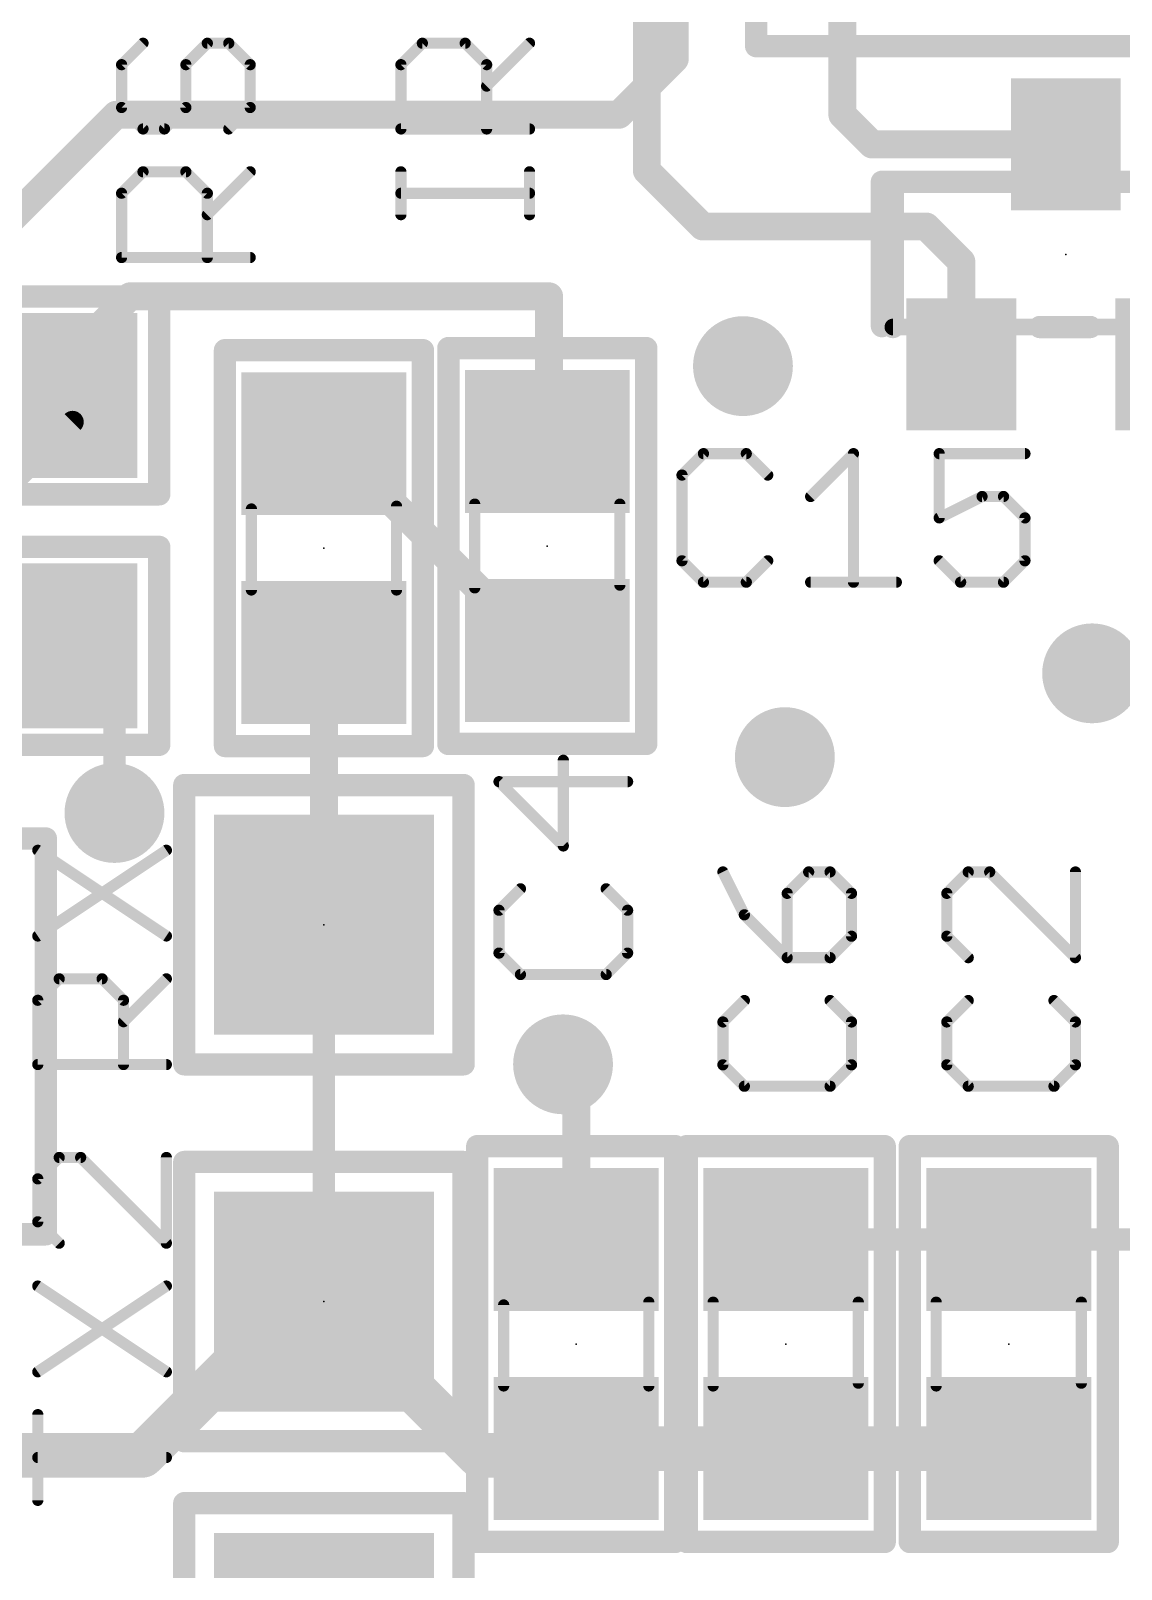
# Model space of a CAD drawing. Extents: x -16 to 117, y 0 to 53.
# Drawn here: x 38.34 to 48.26, y 27.41 to 41.4 of the extents above; entities that cross this region are included whole.
import ezdxf

# ---------------------------------------------------------------- set-up
doc = ezdxf.new("R2010")
doc.units = 0
for name, color, linetype in [('1', 12, 'CONTINUOUS'), ('16', 132, 'CONTINUOUS'), ('18', 110, 'CONTINUOUS'), ('21', 53, 'CONTINUOUS'), ('23', 53, 'CONTINUOUS'), ('51', 253, 'CONTINUOUS')]:
    doc.layers.add(name, color=color, linetype=linetype)

# ---------------------------------------------------------------- blocks, each defined once
blk = doc.blocks.new('RECT')
blk.add_solid([(-0.5, -0.5), (0.5, -0.5), (-0.5, 0.5), (0.5, 0.5)])
blk = doc.blocks.new('ROUNDV')
at = {"const_width": 0.5}
blk.add_lwpolyline([(0, -0.25, 1), (0, 0.25, 1), (0, -0.25)], format="xyb", dxfattribs=at)

msp = doc.modelspace()

# ---------------------------------------------------------------- linework, layer by layer
at = {"layer": '1'}
for points, const_width in [([(43.942, 43.434), (43.942, 40.132)], 0.254), ([(45.72, 40.64), (45.72, 42.098)], 0.254), ([(45.99, 40.37), (45.72, 40.64)], 0.254), ([(47.752, 40.37), (45.99, 40.37)], 0.254), ([(43.942, 40.132), (44.45, 39.624)], 0.254), ([(44.45, 39.624), (46.482, 39.624)], 0.254), ([(46.482, 39.624), (46.802, 39.304)], 0.254), ([(46.802, 39.304), (46.802, 38.37)], 0.254), ([(38.85, 38.596), (39.243, 38.989)], 0.254), ([(39.243, 38.989), (43.053, 38.989)], 0.254), ([(43.053, 38.989), (43.053, 37.652)], 0.254), ([(38.658, 38.088), (38.85, 38.596)], 0.3048), ([(38.72, 37.846), (38.658, 38.088)], 0.2032), ([(37.823, 36.949), (38.72, 37.846)], 0.2032), ([(41.006, 37.649), (41.091, 37.649)], 0.3048), ([(41.091, 37.649), (41.148, 37.592)], 0.3048), ([(43.053, 37.652), (43.037, 37.668)], 0.254), ([(43.053, 37.652), (43.053, 37.592)], 0.254), ([(41.148, 37.592), (43.053, 35.687)], 0.254), ([(39.101, 35.521), (38.658, 35.81)], 0.2032), ([(41.006, 33.274), (41.006, 35.749)], 0.254), ([(43.053, 35.752), (43.037, 35.768)], 0.254), ([(43.053, 35.687), (43.053, 35.752)], 0.254), ([(39.101, 34.29), (39.101, 35.521)], 0.2032), ([(41.006, 29.846), (41.006, 33.274)], 0.2032), ([(43.3, 31.884), (43.18, 32.004)], 0.254), ([(43.3, 30.41), (43.3, 31.884)], 0.254), ([(45.205, 30.41), (47.233, 30.41)], 0.2032), ([(47.233, 30.41), (49.261, 30.41)], 0.2032), ([(40.497, 29.337), (41.006, 29.846)], 0.4064), ([(41.006, 29.846), (41.02, 29.846)], 0.4064), ([(41.02, 29.846), (42.418, 28.448)], 0.4064), ([(39.355, 28.448), (40.244, 29.337)], 0.4064), ([(40.244, 29.337), (40.497, 29.337)], 0.4064), ([(43.238, 28.448), (43.3, 28.51)], 0.4064), ([(43.3, 28.51), (45.205, 28.51)], 0.4064), ([(45.205, 28.51), (47.233, 28.51)], 0.4064), ([(36.114, 28.448), (39.355, 28.448)], 0.4064), ([(42.418, 28.448), (43.238, 28.448)], 0.4064)]:
    msp.add_lwpolyline(points, dxfattribs=dict(at, const_width=const_width))
for points, const_width in [([(45.7649, 40.6849, 1), (45.6751, 40.5951)], 0.127), ([(45.6565, 40.64, 1), (45.7835, 40.64)], 0.127), ([(45.99, 40.4335, 1), (45.99, 40.3065)], 0.127), ([(45.9451, 40.3251, 1), (46.0349, 40.4149)], 0.127), ([(47.752, 40.3065, 1), (47.752, 40.4335)], 0.127), ([(43.9869, 40.1769, 1), (43.8971, 40.0871)], 0.127), ([(43.8785, 40.132, 1), (44.0055, 40.132)], 0.127), ([(44.45, 39.6875, 1), (44.45, 39.5605)], 0.127), ([(46.5269, 39.6689, 1), (46.4371, 39.5791)], 0.127), ([(46.482, 39.5605, 1), (46.482, 39.6875)], 0.127), ([(44.4051, 39.5791, 1), (44.4949, 39.6689)], 0.127), ([(46.8655, 39.304, 1), (46.7385, 39.304)], 0.127), ([(46.7571, 39.2591, 1), (46.8469, 39.3489)], 0.127), ([(39.243, 39.0525, 1), (39.243, 38.9255)], 0.127), ([(39.2879, 38.9441, 1), (39.1981, 39.0339)], 0.127), ([(43.1165, 38.989, 1), (42.9895, 38.989)], 0.127), ([(43.053, 38.9255, 1), (43.053, 39.0525)], 0.127), ([(38.9213, 38.5691, 1), (38.7787, 38.6229)], 0.1524), ([(38.8051, 38.6409, 1), (38.8949, 38.5511)], 0.127), ([(46.7385, 38.37, 1), (46.8655, 38.37)], 0.127), ([(38.5867, 38.1149, 1), (38.7293, 38.0611)], 0.1524), ([(38.7072, 38.1006, 1), (38.6088, 38.0754)], 0.1016), ([(38.7559, 37.8101, 1), (38.6841, 37.8819)], 0.1016), ([(38.6708, 37.8334, 1), (38.7692, 37.8586)], 0.1016), ([(41.006, 37.7252, 1), (41.006, 37.5728)], 0.1524), ([(41.1449, 37.7029, 1), (41.0371, 37.5951)], 0.1524), ([(41.091, 37.5728, 1), (41.091, 37.7252)], 0.1524), ([(43.0819, 37.7129, 1), (42.9921, 37.6231)], 0.127), ([(43.1165, 37.652, 1), (42.9895, 37.652)], 0.127), ([(41.0941, 37.5381, 1), (41.2019, 37.6459)], 0.1524), ([(41.1929, 37.6369, 1), (41.1031, 37.5471)], 0.127), ([(42.9895, 37.652, 1), (43.1165, 37.652)], 0.127), ([(42.9895, 37.592, 1), (43.1165, 37.592)], 0.127), ([(43.0081, 37.6071, 1), (43.0979, 37.6969)], 0.127), ([(38.6858, 35.8525, 1), (38.6302, 35.7675)], 0.1016), ([(41.0695, 35.749, 1), (40.9425, 35.749)], 0.127), ([(43.0819, 35.8129, 1), (42.9921, 35.7231)], 0.127), ([(43.1165, 35.752, 1), (42.9895, 35.752)], 0.127), ([(43.0081, 35.7071, 1), (43.0979, 35.7969)], 0.127), ([(42.9895, 35.687, 1), (43.1165, 35.687)], 0.127), ([(43.0081, 35.6421, 1), (43.0979, 35.7319)], 0.127), ([(39.1518, 35.521, 1), (39.0502, 35.521)], 0.1016), ([(39.0732, 35.4785, 1), (39.1288, 35.5635)], 0.1016), ([(39.0502, 34.29, 1), (39.1518, 34.29)], 0.1016), ([(40.9425, 33.274, 1), (41.0695, 33.274)], 0.127), ([(41.0568, 33.274, 1), (40.9552, 33.274)], 0.1016), ([(43.2249, 32.0489, 1), (43.1351, 31.9591)], 0.127), ([(43.3635, 31.884, 1), (43.2365, 31.884)], 0.127), ([(43.2551, 31.8391, 1), (43.3449, 31.9289)], 0.127), ([(45.205, 30.4608, 1), (45.205, 30.3592)], 0.1016), ([(47.233, 30.4608, 1), (47.233, 30.3592)], 0.1016), ([(47.233, 30.3592, 1), (47.233, 30.4608)], 0.1016), ([(43.2365, 30.41, 1), (43.3635, 30.41)], 0.127), ([(41.006, 29.9476, 1), (41.006, 29.7444)], 0.2032), ([(41.0918, 29.9178, 1), (40.9482, 29.7742)], 0.2032), ([(41.0778, 29.7742, 1), (40.9342, 29.9178)], 0.2032), ([(41.02, 29.7444, 1), (41.02, 29.9476)], 0.2032), ([(40.9552, 29.846, 1), (41.0568, 29.846)], 0.1016), ([(40.244, 29.4386, 1), (40.244, 29.2354)], 0.2032), ([(40.3158, 29.2652, 1), (40.1722, 29.4088)], 0.2032), ([(40.497, 29.2354, 1), (40.497, 29.4386)], 0.2032), ([(40.4252, 29.4088, 1), (40.5688, 29.2652)], 0.2032), ([(43.3, 28.6116, 1), (43.3, 28.4084)], 0.2032), ([(43.3718, 28.4382, 1), (43.2282, 28.5818)], 0.2032), ([(45.205, 28.6116, 1), (45.205, 28.4084)], 0.2032), ([(45.205, 28.4084, 1), (45.205, 28.6116)], 0.2032), ([(47.233, 28.4084, 1), (47.233, 28.6116)], 0.2032), ([(39.2832, 28.5198, 1), (39.4268, 28.3762)], 0.2032), ([(39.355, 28.3464, 1), (39.355, 28.5496)], 0.2032), ([(42.418, 28.5496, 1), (42.418, 28.3464)], 0.2032), ([(42.3462, 28.3762, 1), (42.4898, 28.5198)], 0.2032), ([(43.1662, 28.5198, 1), (43.3098, 28.3762)], 0.2032), ([(43.238, 28.3464, 1), (43.238, 28.5496)], 0.2032)]:
    msp.add_lwpolyline(points, format="xyb", dxfattribs=dict(at, const_width=const_width))
at = {"layer": '16', "const_width": 0.254}
for points in [[(44.196, 41.148), (44.196, 44.704)], [(43.688, 40.64), (44.196, 41.148)], [(37.704, 39.228), (39.116, 40.64)], [(39.116, 40.64), (43.688, 40.64)], [(43.18, 32.004), (43.18, 32.258)]]:
    msp.add_lwpolyline(points, dxfattribs=at)
at = {"layer": '16', "const_width": 0.127}
for points in [[(44.1325, 41.148, 1), (44.2595, 41.148)], [(44.2409, 41.1031, 1), (44.1511, 41.1929)], [(39.116, 40.7035, 1), (39.116, 40.5765)], [(39.1609, 40.5951, 1), (39.0711, 40.6849)], [(43.6431, 40.6849, 1), (43.7329, 40.5951)], [(43.688, 40.5765, 1), (43.688, 40.7035)], [(43.2435, 32.258, 1), (43.1165, 32.258)], [(43.1165, 32.004, 1), (43.2435, 32.004)]]:
    msp.add_lwpolyline(points, format="xyb", dxfattribs=at)
at = {"layer": '21'}
for points, const_width in [([(44.936, 41.264), (44.936, 43.064)], 0.2032), ([(39.3607, 41.2906), (39.1658, 41.0957)], 0.1016), ([(39.7505, 41.0957), (39.9454, 41.2906)], 0.1016), ([(39.9454, 41.2906), (40.1403, 41.2906)], 0.1016), ([(40.1403, 41.2906), (40.3352, 41.0957)], 0.1016), ([(41.7058, 41.0957), (41.9007, 41.2906)], 0.1016), ([(41.9007, 41.2906), (42.2905, 41.2906)], 0.1016), ([(42.2905, 41.2906), (42.4854, 41.0957)], 0.1016), ([(42.4854, 40.9008), (42.8752, 41.2906)], 0.1016), ([(48.536, 41.264), (44.936, 41.264)], 0.2032), ([(39.1658, 41.0957), (39.1658, 40.7059)], 0.1016), ([(39.7505, 40.7059), (39.7505, 41.0957)], 0.1016), ([(40.3352, 41.0957), (40.3352, 40.7059)], 0.1016), ([(41.7058, 40.511), (41.7058, 41.0957)], 0.1016), ([(42.4854, 41.0957), (42.4854, 40.511)], 0.1016), ([(39.1658, 40.7059), (39.3607, 40.511)], 0.1016), ([(39.5556, 40.511), (39.7505, 40.7059)], 0.1016), ([(40.3352, 40.7059), (40.1403, 40.511)], 0.1016), ([(39.3607, 40.511), (39.5556, 40.511)], 0.1016), ([(42.8752, 40.511), (41.7058, 40.511)], 0.1016), ([(39.1658, 39.9263), (39.3607, 40.1212)], 0.1016), ([(39.3607, 40.1212), (39.7505, 40.1212)], 0.1016), ([(39.7505, 40.1212), (39.9454, 39.9263)], 0.1016), ([(39.9454, 39.7314), (40.3352, 40.1212)], 0.1016), ([(41.7058, 39.7314), (41.7058, 40.1212)], 0.1016), ([(42.8752, 39.7314), (42.8752, 40.1212)], 0.1016), ([(46.0796, 38.7176), (46.0796, 40.0304)], 0.2032), ([(46.0796, 40.0304), (47.0384, 40.0304)], 0.2032), ([(39.1658, 39.3416), (39.1658, 39.9263)], 0.1016), ([(39.9454, 39.9263), (39.9454, 39.3416)], 0.1016), ([(42.8752, 39.9263), (41.7058, 39.9263)], 0.1016), ([(40.3352, 39.3416), (39.1658, 39.3416)], 0.1016), ([(35.908, 38.988), (39.508, 38.988)], 0.2032), ([(39.508, 38.988), (39.508, 37.188)], 0.2032), ([(47.9744, 38.7096), (47.5156, 38.7096)], 0.2032), ([(42.137, 38.518), (43.937, 38.518)], 0.2032), ([(42.137, 34.918), (42.137, 38.518)], 0.2032), ([(43.937, 38.518), (43.937, 34.918)], 0.2032), ([(40.106, 34.899), (40.106, 38.499)], 0.2032), ([(40.106, 38.499), (41.906, 38.499)], 0.2032), ([(41.906, 38.499), (41.906, 34.899)], 0.2032), ([(44.4567, 37.5582), (44.2618, 37.3633)], 0.1016), ([(44.8465, 37.5582), (44.4567, 37.5582)], 0.1016), ([(45.0414, 37.3633), (44.8465, 37.5582)], 0.1016), ([(45.4312, 37.1684), (45.821, 37.5582)], 0.1016), ([(45.821, 37.5582), (45.821, 36.3888)], 0.1016), ([(47.3802, 37.5582), (46.6006, 37.5582)], 0.1016), ([(46.6006, 37.5582), (46.6006, 36.9735)], 0.1016), ([(44.2618, 37.3633), (44.2618, 36.5837)], 0.1016), ([(39.508, 37.188), (35.908, 37.188)], 0.2032), ([(46.6006, 36.9735), (46.9904, 37.1684)], 0.1016), ([(46.9904, 37.1684), (47.1853, 37.1684)], 0.1016), ([(47.1853, 37.1684), (47.3802, 36.9735)], 0.1016), ([(47.3802, 36.9735), (47.3802, 36.5837)], 0.1016), ([(35.908, 36.71), (39.508, 36.71)], 0.2032), ([(39.508, 36.71), (39.508, 34.91)], 0.2032), ([(44.2618, 36.5837), (44.4567, 36.3888)], 0.1016), ([(44.8465, 36.3888), (45.0414, 36.5837)], 0.1016), ([(46.7955, 36.3888), (46.6006, 36.5837)], 0.1016), ([(47.3802, 36.5837), (47.1853, 36.3888)], 0.1016), ([(44.4567, 36.3888), (44.8465, 36.3888)], 0.1016), ([(45.4312, 36.3888), (46.2108, 36.3888)], 0.1016), ([(47.1853, 36.3888), (46.7955, 36.3888)], 0.1016), ([(39.508, 34.91), (35.908, 34.91)], 0.2032), ([(41.906, 34.899), (40.106, 34.899)], 0.2032), ([(43.937, 34.918), (42.137, 34.918)], 0.2032), ([(43.1825, 33.9902), (43.1825, 34.7698)], 0.1016), ([(39.736, 32.004), (39.736, 34.544)], 0.2032), ([(39.736, 34.544), (42.276, 34.544)], 0.2032), ([(42.276, 34.544), (42.276, 32.004)], 0.2032), ([(43.7672, 34.5749), (42.5978, 34.5749)], 0.1016), ([(42.5978, 34.5749), (43.1825, 33.9902)], 0.1016), ([(36.677, 34.058), (38.477, 34.058)], 0.2032), ([(38.477, 34.058), (38.477, 30.458)], 0.2032), ([(38.4038, 33.1714), (39.5732, 33.951)], 0.1016), ([(38.4038, 33.951), (39.5732, 33.1714)], 0.1016), ([(44.6338, 33.7538), (44.8287, 33.364)], 0.1016), ([(45.4134, 33.7538), (45.2185, 33.5589)], 0.1016), ([(45.6083, 33.7538), (45.4134, 33.7538)], 0.1016), ([(45.8032, 33.5589), (45.6083, 33.7538)], 0.1016), ([(46.8647, 33.7538), (46.6698, 33.5589)], 0.1016), ([(47.0596, 33.7538), (46.8647, 33.7538)], 0.1016), ([(47.8392, 32.9742), (47.0596, 33.7538)], 0.1016), ([(47.8392, 33.7538), (47.8392, 32.9742)], 0.1016), ([(42.7927, 33.6004), (42.5978, 33.4055)], 0.1016), ([(43.7672, 33.4055), (43.5723, 33.6004)], 0.1016), ([(45.2185, 33.5589), (45.2185, 32.9742)], 0.1016), ([(45.8032, 33.1691), (45.8032, 33.5589)], 0.1016), ([(46.6698, 33.5589), (46.6698, 33.1691)], 0.1016), ([(42.5978, 33.4055), (42.5978, 33.0157)], 0.1016), ([(43.7672, 33.0157), (43.7672, 33.4055)], 0.1016), ([(44.8287, 33.364), (45.2185, 32.9742)], 0.1016), ([(45.6083, 32.9742), (45.8032, 33.1691)], 0.1016), ([(46.6698, 33.1691), (46.8647, 32.9742)], 0.1016), ([(42.5978, 33.0157), (42.7927, 32.8208)], 0.1016), ([(43.5723, 32.8208), (43.7672, 33.0157)], 0.1016), ([(45.2185, 32.9742), (45.6083, 32.9742)], 0.1016), ([(38.4038, 32.5867), (38.5987, 32.7816)], 0.1016), ([(38.5987, 32.7816), (38.9885, 32.7816)], 0.1016), ([(38.9885, 32.7816), (39.1834, 32.5867)], 0.1016), ([(39.1834, 32.3918), (39.5732, 32.7816)], 0.1016), ([(42.7927, 32.8208), (43.5723, 32.8208)], 0.1016), ([(38.4038, 32.002), (38.4038, 32.5867)], 0.1016), ([(39.1834, 32.5867), (39.1834, 32.002)], 0.1016), ([(44.8287, 32.5844), (44.6338, 32.3895)], 0.1016), ([(45.8032, 32.3895), (45.6083, 32.5844)], 0.1016), ([(46.8647, 32.5844), (46.6698, 32.3895)], 0.1016), ([(47.8392, 32.3895), (47.6443, 32.5844)], 0.1016), ([(44.6338, 32.3895), (44.6338, 31.9997)], 0.1016), ([(45.8032, 31.9997), (45.8032, 32.3895)], 0.1016), ([(46.6698, 32.3895), (46.6698, 31.9997)], 0.1016), ([(47.8392, 31.9997), (47.8392, 32.3895)], 0.1016), ([(39.5732, 32.002), (38.4038, 32.002)], 0.1016), ([(42.276, 32.004), (39.736, 32.004)], 0.2032), ([(44.6338, 31.9997), (44.8287, 31.8048)], 0.1016), ([(45.6083, 31.8048), (45.8032, 31.9997)], 0.1016), ([(46.6698, 31.9997), (46.8647, 31.8048)], 0.1016), ([(47.6443, 31.8048), (47.8392, 31.9997)], 0.1016), ([(44.8287, 31.8048), (45.6083, 31.8048)], 0.1016), ([(46.8647, 31.8048), (47.6443, 31.8048)], 0.1016), ([(42.4, 27.66), (42.4, 31.26)], 0.2032), ([(42.4, 31.26), (44.2, 31.26)], 0.2032), ([(44.2, 31.26), (44.2, 27.66)], 0.2032), ([(44.305, 31.26), (46.105, 31.26)], 0.2032), ([(44.305, 27.66), (44.305, 31.26)], 0.2032), ([(46.105, 31.26), (46.105, 27.66)], 0.2032), ([(46.333, 31.26), (48.133, 31.26)], 0.2032), ([(46.333, 27.66), (46.333, 31.26)], 0.2032), ([(48.133, 31.26), (48.133, 27.66)], 0.2032), ([(38.5987, 31.157), (38.4038, 30.9621)], 0.1016), ([(38.7936, 31.157), (38.5987, 31.157)], 0.1016), ([(39.5732, 30.3774), (38.7936, 31.157)], 0.1016), ([(39.5732, 31.157), (39.5732, 30.3774)], 0.1016), ([(39.736, 28.576), (39.736, 31.116)], 0.2032), ([(39.736, 31.116), (42.276, 31.116)], 0.2032), ([(42.276, 31.116), (42.276, 28.576)], 0.2032), ([(38.4038, 30.9621), (38.4038, 30.5723)], 0.1016), ([(38.477, 30.458), (36.677, 30.458)], 0.2032), ([(38.4038, 30.5723), (38.5987, 30.3774)], 0.1016), ([(38.4038, 29.208), (39.5732, 29.9876)], 0.1016), ([(38.4038, 29.9876), (39.5732, 29.208)], 0.1016), ([(38.4038, 28.0386), (38.4038, 28.8182)], 0.1016), ([(42.276, 28.576), (39.736, 28.576)], 0.2032), ([(39.5732, 28.4284), (38.4038, 28.4284)], 0.1016), ([(39.736, 25.473), (39.736, 28.013)], 0.2032), ([(39.736, 28.013), (42.276, 28.013)], 0.2032), ([(42.276, 28.013), (42.276, 25.473)], 0.2032), ([(44.2, 27.66), (42.4, 27.66)], 0.2032), ([(46.105, 27.66), (44.305, 27.66)], 0.2032), ([(48.133, 27.66), (46.333, 27.66)], 0.2032)]:
    msp.add_lwpolyline(points, dxfattribs=dict(at, const_width=const_width))
for points, const_width in [([(39.3787, 41.2726, 1), (39.3427, 41.3086)], 0.0508), ([(39.9454, 41.316, 1), (39.9454, 41.2652)], 0.0508), ([(39.9634, 41.2726, 1), (39.9274, 41.3086)], 0.0508), ([(40.1583, 41.3086, 1), (40.1223, 41.2726)], 0.0508), ([(40.1403, 41.2652, 1), (40.1403, 41.316)], 0.0508), ([(41.9007, 41.316, 1), (41.9007, 41.2652)], 0.0508), ([(41.9187, 41.2726, 1), (41.8827, 41.3086)], 0.0508), ([(42.3085, 41.3086, 1), (42.2725, 41.2726)], 0.0508), ([(42.2905, 41.2652, 1), (42.2905, 41.316)], 0.0508), ([(42.8932, 41.2726, 1), (42.8572, 41.3086)], 0.0508), ([(44.936, 41.3148, 1), (44.936, 41.2132)], 0.1016), ([(44.8852, 41.264, 1), (44.9868, 41.264)], 0.1016), ([(39.1478, 41.1137, 1), (39.1838, 41.0777)], 0.0508), ([(39.1912, 41.0957, 1), (39.1404, 41.0957)], 0.0508), ([(39.7325, 41.1137, 1), (39.7685, 41.0777)], 0.0508), ([(39.7759, 41.0957, 1), (39.7251, 41.0957)], 0.0508), ([(40.3606, 41.0957, 1), (40.3098, 41.0957)], 0.0508), ([(40.3172, 41.0777, 1), (40.3532, 41.1137)], 0.0508), ([(41.6878, 41.1137, 1), (41.7238, 41.0777)], 0.0508), ([(41.7312, 41.0957, 1), (41.6804, 41.0957)], 0.0508), ([(42.5108, 41.0957, 1), (42.46, 41.0957)], 0.0508), ([(42.4674, 41.0777, 1), (42.5034, 41.1137)], 0.0508), ([(42.4674, 40.9188, 1), (42.5034, 40.8828)], 0.0508), ([(39.1838, 40.7239, 1), (39.1478, 40.6879)], 0.0508), ([(39.1404, 40.7059, 1), (39.1912, 40.7059)], 0.0508), ([(39.7251, 40.7059, 1), (39.7759, 40.7059)], 0.0508), ([(39.7685, 40.6879, 1), (39.7325, 40.7239)], 0.0508), ([(40.3098, 40.7059, 1), (40.3606, 40.7059)], 0.0508), ([(40.3532, 40.6879, 1), (40.3172, 40.7239)], 0.0508), ([(39.3607, 40.5364, 1), (39.3607, 40.4856)], 0.0508), ([(39.3427, 40.493, 1), (39.3787, 40.529)], 0.0508), ([(39.5376, 40.529, 1), (39.5736, 40.493)], 0.0508), ([(39.5556, 40.4856, 1), (39.5556, 40.5364)], 0.0508), ([(40.1223, 40.529, 1), (40.1583, 40.493)], 0.0508), ([(41.7058, 40.5364, 1), (41.7058, 40.4856)], 0.0508), ([(41.6804, 40.511, 1), (41.7312, 40.511)], 0.0508), ([(42.46, 40.511, 1), (42.5108, 40.511)], 0.0508), ([(42.8752, 40.4856, 1), (42.8752, 40.5364)], 0.0508), ([(39.3607, 40.1466, 1), (39.3607, 40.0958)], 0.0508), ([(39.3787, 40.1032, 1), (39.3427, 40.1392)], 0.0508), ([(39.7685, 40.1392, 1), (39.7325, 40.1032)], 0.0508), ([(39.7505, 40.0958, 1), (39.7505, 40.1466)], 0.0508), ([(40.3532, 40.1032, 1), (40.3172, 40.1392)], 0.0508), ([(41.7312, 40.1212, 1), (41.6804, 40.1212)], 0.0508), ([(42.9006, 40.1212, 1), (42.8498, 40.1212)], 0.0508), ([(46.1304, 40.0304, 1), (46.0288, 40.0304)], 0.1016), ([(46.0796, 40.0812, 1), (46.0796, 39.9796)], 0.1016), ([(47.0384, 39.9796, 1), (47.0384, 40.0812)], 0.1016), ([(39.1478, 39.9443, 1), (39.1838, 39.9083)], 0.0508), ([(39.1912, 39.9263, 1), (39.1404, 39.9263)], 0.0508), ([(39.9708, 39.9263, 1), (39.92, 39.9263)], 0.0508), ([(39.9274, 39.9083, 1), (39.9634, 39.9443)], 0.0508), ([(41.7058, 39.9517, 1), (41.7058, 39.9009)], 0.0508), ([(42.8752, 39.9009, 1), (42.8752, 39.9517)], 0.0508), ([(39.9274, 39.7494, 1), (39.9634, 39.7134)], 0.0508), ([(41.6804, 39.7314, 1), (41.7312, 39.7314)], 0.0508), ([(42.8498, 39.7314, 1), (42.9006, 39.7314)], 0.0508), ([(39.1658, 39.367, 1), (39.1658, 39.3162)], 0.0508), ([(39.1404, 39.3416, 1), (39.1912, 39.3416)], 0.0508), ([(39.92, 39.3416, 1), (39.9708, 39.3416)], 0.0508), ([(40.3352, 39.3162, 1), (40.3352, 39.367)], 0.0508), ([(39.5588, 38.988, 1), (39.4572, 38.988)], 0.1016), ([(39.508, 38.9372, 1), (39.508, 39.0388)], 0.1016), ([(46.0288, 38.7176, 1), (46.1304, 38.7176)], 0.1016), ([(47.5156, 38.7604, 1), (47.5156, 38.6588)], 0.1016), ([(47.9744, 38.6588, 1), (47.9744, 38.7604)], 0.1016), ([(42.137, 38.5688, 1), (42.137, 38.4672)], 0.1016), ([(42.1878, 38.518, 1), (42.0862, 38.518)], 0.1016), ([(43.9878, 38.518, 1), (43.8862, 38.518)], 0.1016), ([(43.937, 38.4672, 1), (43.937, 38.5688)], 0.1016), ([(40.1568, 38.499, 1), (40.0552, 38.499)], 0.1016), ([(40.106, 38.5498, 1), (40.106, 38.4482)], 0.1016), ([(41.9568, 38.499, 1), (41.8552, 38.499)], 0.1016), ([(41.906, 38.4482, 1), (41.906, 38.5498)], 0.1016), ([(44.4567, 37.5836, 1), (44.4567, 37.5328)], 0.0508), ([(44.4747, 37.5402, 1), (44.4387, 37.5762)], 0.0508), ([(44.8645, 37.5762, 1), (44.8285, 37.5402)], 0.0508), ([(44.8465, 37.5328, 1), (44.8465, 37.5836)], 0.0508), ([(45.8464, 37.5582, 1), (45.7956, 37.5582)], 0.0508), ([(45.839, 37.5402, 1), (45.803, 37.5762)], 0.0508), ([(46.6006, 37.5836, 1), (46.6006, 37.5328)], 0.0508), ([(46.626, 37.5582, 1), (46.5752, 37.5582)], 0.0508), ([(47.3802, 37.5328, 1), (47.3802, 37.5836)], 0.0508), ([(44.2438, 37.3813, 1), (44.2798, 37.3453)], 0.0508), ([(44.2872, 37.3633, 1), (44.2364, 37.3633)], 0.0508), ([(45.0234, 37.3453, 1), (45.0594, 37.3813)], 0.0508), ([(39.4572, 37.188, 1), (39.5588, 37.188)], 0.1016), ([(39.508, 37.1372, 1), (39.508, 37.2388)], 0.1016), ([(46.9904, 37.1938, 1), (46.9904, 37.143)], 0.0508), ([(47.0017, 37.1457, 1), (46.979, 37.1911)], 0.0508), ([(47.2033, 37.1864, 1), (47.1673, 37.1504)], 0.0508), ([(47.1853, 37.143, 1), (47.1853, 37.1938)], 0.0508), ([(45.4132, 37.1864, 1), (45.4492, 37.1504)], 0.0508), ([(46.5892, 36.9962, 1), (46.612, 36.9508)], 0.0508), ([(46.5752, 36.9735, 1), (46.626, 36.9735)], 0.0508), ([(47.4056, 36.9735, 1), (47.3548, 36.9735)], 0.0508), ([(47.3622, 36.9555, 1), (47.3982, 36.9915)], 0.0508), ([(39.5588, 36.71, 1), (39.4572, 36.71)], 0.1016), ([(39.508, 36.6592, 1), (39.508, 36.7608)], 0.1016), ([(44.2798, 36.6017, 1), (44.2438, 36.5657)], 0.0508), ([(44.2364, 36.5837, 1), (44.2872, 36.5837)], 0.0508), ([(45.0594, 36.5657, 1), (45.0234, 36.6017)], 0.0508), ([(46.6186, 36.6017, 1), (46.5826, 36.5657)], 0.0508), ([(47.3548, 36.5837, 1), (47.4056, 36.5837)], 0.0508), ([(47.3982, 36.5657, 1), (47.3622, 36.6017)], 0.0508), ([(44.4567, 36.4142, 1), (44.4567, 36.3634)], 0.0508), ([(44.4387, 36.3708, 1), (44.4747, 36.4068)], 0.0508), ([(44.8285, 36.4068, 1), (44.8645, 36.3708)], 0.0508), ([(44.8465, 36.3634, 1), (44.8465, 36.4142)], 0.0508), ([(45.4312, 36.4142, 1), (45.4312, 36.3634)], 0.0508), ([(45.7956, 36.3888, 1), (45.8464, 36.3888)], 0.0508), ([(46.2108, 36.3634, 1), (46.2108, 36.4142)], 0.0508), ([(46.7955, 36.4142, 1), (46.7955, 36.3634)], 0.0508), ([(46.7775, 36.3708, 1), (46.8135, 36.4068)], 0.0508), ([(47.1673, 36.4068, 1), (47.2033, 36.3708)], 0.0508), ([(47.1853, 36.3634, 1), (47.1853, 36.4142)], 0.0508), ([(39.508, 34.8592, 1), (39.508, 34.9608)], 0.1016), ([(40.106, 34.9498, 1), (40.106, 34.8482)], 0.1016), ([(41.906, 34.8482, 1), (41.906, 34.9498)], 0.1016), ([(42.137, 34.9688, 1), (42.137, 34.8672)], 0.1016), ([(43.937, 34.8672, 1), (43.937, 34.9688)], 0.1016), ([(39.4572, 34.91, 1), (39.5588, 34.91)], 0.1016), ([(40.0552, 34.899, 1), (40.1568, 34.899)], 0.1016), ([(41.8552, 34.899, 1), (41.9568, 34.899)], 0.1016), ([(42.0862, 34.918, 1), (42.1878, 34.918)], 0.1016), ([(43.8862, 34.918, 1), (43.9878, 34.918)], 0.1016), ([(43.2079, 34.7698, 1), (43.1571, 34.7698)], 0.0508), ([(39.7868, 34.544, 1), (39.6852, 34.544)], 0.1016), ([(39.736, 34.5948, 1), (39.736, 34.4932)], 0.1016), ([(42.3268, 34.544, 1), (42.2252, 34.544)], 0.1016), ([(42.276, 34.4932, 1), (42.276, 34.5948)], 0.1016), ([(42.6158, 34.5929, 1), (42.5798, 34.5569)], 0.0508), ([(42.5978, 34.6003, 1), (42.5978, 34.5495)], 0.0508), ([(43.7672, 34.5495, 1), (43.7672, 34.6003)], 0.0508), ([(38.5278, 34.058, 1), (38.4262, 34.058)], 0.1016), ([(38.477, 34.0072, 1), (38.477, 34.1088)], 0.1016), ([(38.4179, 33.9721, 1), (38.3897, 33.9299)], 0.0508), ([(39.5873, 33.9299, 1), (39.5591, 33.9721)], 0.0508), ([(43.1571, 33.9902, 1), (43.2079, 33.9902)], 0.0508), ([(43.1645, 33.9722, 1), (43.2005, 34.0082)], 0.0508), ([(44.6565, 33.7652, 1), (44.6111, 33.7424)], 0.0508), ([(45.4134, 33.7792, 1), (45.4134, 33.7284)], 0.0508), ([(45.4314, 33.7358, 1), (45.3954, 33.7718)], 0.0508), ([(45.6263, 33.7718, 1), (45.5903, 33.7358)], 0.0508), ([(45.6083, 33.7284, 1), (45.6083, 33.7792)], 0.0508), ([(46.8647, 33.7792, 1), (46.8647, 33.7284)], 0.0508), ([(46.8827, 33.7358, 1), (46.8467, 33.7718)], 0.0508), ([(47.0776, 33.7718, 1), (47.0416, 33.7358)], 0.0508), ([(47.0596, 33.7284, 1), (47.0596, 33.7792)], 0.0508), ([(47.8646, 33.7538, 1), (47.8138, 33.7538)], 0.0508), ([(42.8107, 33.5824, 1), (42.7747, 33.6184)], 0.0508), ([(43.5903, 33.6184, 1), (43.5543, 33.5824)], 0.0508), ([(45.2005, 33.5769, 1), (45.2365, 33.5409)], 0.0508), ([(45.2439, 33.5589, 1), (45.1931, 33.5589)], 0.0508), ([(45.8286, 33.5589, 1), (45.7778, 33.5589)], 0.0508), ([(45.7852, 33.5409, 1), (45.8212, 33.5769)], 0.0508), ([(46.6518, 33.5769, 1), (46.6878, 33.5409)], 0.0508), ([(46.6952, 33.5589, 1), (46.6444, 33.5589)], 0.0508), ([(42.5798, 33.4235, 1), (42.6158, 33.3875)], 0.0508), ([(42.6232, 33.4055, 1), (42.5724, 33.4055)], 0.0508), ([(43.7926, 33.4055, 1), (43.7418, 33.4055)], 0.0508), ([(43.7492, 33.3875, 1), (43.7852, 33.4235)], 0.0508), ([(44.8467, 33.382, 1), (44.8107, 33.346)], 0.0508), ([(44.806, 33.3526, 1), (44.8514, 33.3754)], 0.0508), ([(38.3897, 33.1925, 1), (38.4179, 33.1503)], 0.0508), ([(39.5591, 33.1503, 1), (39.5873, 33.1925)], 0.0508), ([(45.7778, 33.1691, 1), (45.8286, 33.1691)], 0.0508), ([(45.8212, 33.1511, 1), (45.7852, 33.1871)], 0.0508), ([(46.6878, 33.1871, 1), (46.6518, 33.1511)], 0.0508), ([(46.6444, 33.1691, 1), (46.6952, 33.1691)], 0.0508), ([(42.6158, 33.0337, 1), (42.5798, 32.9977)], 0.0508), ([(42.5724, 33.0157, 1), (42.6232, 33.0157)], 0.0508), ([(43.7418, 33.0157, 1), (43.7926, 33.0157)], 0.0508), ([(43.7852, 32.9977, 1), (43.7492, 33.0337)], 0.0508), ([(45.2185, 32.9996, 1), (45.2185, 32.9488)], 0.0508), ([(45.6083, 32.9488, 1), (45.6083, 32.9996)], 0.0508), ([(45.1931, 32.9742, 1), (45.2439, 32.9742)], 0.0508), ([(45.2005, 32.9562, 1), (45.2365, 32.9922)], 0.0508), ([(45.5903, 32.9922, 1), (45.6263, 32.9562)], 0.0508), ([(46.8467, 32.9562, 1), (46.8827, 32.9922)], 0.0508), ([(47.8138, 32.9742, 1), (47.8646, 32.9742)], 0.0508), ([(47.8212, 32.9562, 1), (47.8572, 32.9922)], 0.0508), ([(38.5987, 32.807, 1), (38.5987, 32.7562)], 0.0508), ([(38.6167, 32.7636, 1), (38.5807, 32.7996)], 0.0508), ([(39.0065, 32.7996, 1), (38.9705, 32.7636)], 0.0508), ([(38.9885, 32.7562, 1), (38.9885, 32.807)], 0.0508), ([(39.5912, 32.7636, 1), (39.5552, 32.7996)], 0.0508), ([(42.7927, 32.8462, 1), (42.7927, 32.7954)], 0.0508), ([(42.7747, 32.8028, 1), (42.8107, 32.8388)], 0.0508), ([(43.5543, 32.8388, 1), (43.5903, 32.8028)], 0.0508), ([(43.5723, 32.7954, 1), (43.5723, 32.8462)], 0.0508), ([(38.3858, 32.6047, 1), (38.4218, 32.5687)], 0.0508), ([(38.4292, 32.5867, 1), (38.3784, 32.5867)], 0.0508), ([(39.2088, 32.5867, 1), (39.158, 32.5867)], 0.0508), ([(39.1654, 32.5687, 1), (39.2014, 32.6047)], 0.0508), ([(44.8467, 32.5664, 1), (44.8107, 32.6024)], 0.0508), ([(45.6263, 32.6024, 1), (45.5903, 32.5664)], 0.0508), ([(46.8827, 32.5664, 1), (46.8467, 32.6024)], 0.0508), ([(47.6623, 32.6024, 1), (47.6263, 32.5664)], 0.0508), ([(39.1654, 32.4098, 1), (39.2014, 32.3738)], 0.0508), ([(44.6158, 32.4075, 1), (44.6518, 32.3715)], 0.0508), ([(44.6592, 32.3895, 1), (44.6084, 32.3895)], 0.0508), ([(45.8286, 32.3895, 1), (45.7778, 32.3895)], 0.0508), ([(45.7852, 32.3715, 1), (45.8212, 32.4075)], 0.0508), ([(46.6518, 32.4075, 1), (46.6878, 32.3715)], 0.0508), ([(46.6952, 32.3895, 1), (46.6444, 32.3895)], 0.0508), ([(47.8646, 32.3895, 1), (47.8138, 32.3895)], 0.0508), ([(47.8212, 32.3715, 1), (47.8572, 32.4075)], 0.0508), ([(38.4038, 32.0274, 1), (38.4038, 31.9766)], 0.0508), ([(39.5732, 31.9766, 1), (39.5732, 32.0274)], 0.0508), ([(39.736, 32.0548, 1), (39.736, 31.9532)], 0.1016), ([(39.6852, 32.004, 1), (39.7868, 32.004)], 0.1016), ([(42.2252, 32.004, 1), (42.3268, 32.004)], 0.1016), ([(42.276, 31.9532, 1), (42.276, 32.0548)], 0.1016), ([(44.6518, 32.0177, 1), (44.6158, 31.9817)], 0.0508), ([(45.8212, 31.9817, 1), (45.7852, 32.0177)], 0.0508), ([(46.6878, 32.0177, 1), (46.6518, 31.9817)], 0.0508), ([(47.8572, 31.9817, 1), (47.8212, 32.0177)], 0.0508), ([(38.3784, 32.002, 1), (38.4292, 32.002)], 0.0508), ([(39.158, 32.002, 1), (39.2088, 32.002)], 0.0508), ([(44.6084, 31.9997, 1), (44.6592, 31.9997)], 0.0508), ([(45.7778, 31.9997, 1), (45.8286, 31.9997)], 0.0508), ([(46.6444, 31.9997, 1), (46.6952, 31.9997)], 0.0508), ([(47.8138, 31.9997, 1), (47.8646, 31.9997)], 0.0508), ([(44.8287, 31.8302, 1), (44.8287, 31.7794)], 0.0508), ([(44.8107, 31.7868, 1), (44.8467, 31.8228)], 0.0508), ([(45.5903, 31.8228, 1), (45.6263, 31.7868)], 0.0508), ([(45.6083, 31.7794, 1), (45.6083, 31.8302)], 0.0508), ([(46.8647, 31.8302, 1), (46.8647, 31.7794)], 0.0508), ([(46.8467, 31.7868, 1), (46.8827, 31.8228)], 0.0508), ([(47.6263, 31.8228, 1), (47.6623, 31.7868)], 0.0508), ([(47.6443, 31.7794, 1), (47.6443, 31.8302)], 0.0508), ([(42.4508, 31.26, 1), (42.3492, 31.26)], 0.1016), ([(42.4, 31.3108, 1), (42.4, 31.2092)], 0.1016), ([(44.2508, 31.26, 1), (44.1492, 31.26)], 0.1016), ([(44.2, 31.2092, 1), (44.2, 31.3108)], 0.1016), ([(44.305, 31.3108, 1), (44.305, 31.2092)], 0.1016), ([(44.3558, 31.26, 1), (44.2542, 31.26)], 0.1016), ([(46.1558, 31.26, 1), (46.0542, 31.26)], 0.1016), ([(46.105, 31.2092, 1), (46.105, 31.3108)], 0.1016), ([(46.333, 31.3108, 1), (46.333, 31.2092)], 0.1016), ([(46.3838, 31.26, 1), (46.2822, 31.26)], 0.1016), ([(48.1838, 31.26, 1), (48.0822, 31.26)], 0.1016), ([(48.133, 31.2092, 1), (48.133, 31.3108)], 0.1016), ([(38.5987, 31.1824, 1), (38.5987, 31.1316)], 0.0508), ([(38.6167, 31.139, 1), (38.5807, 31.175)], 0.0508), ([(38.8116, 31.175, 1), (38.7756, 31.139)], 0.0508), ([(38.7936, 31.1316, 1), (38.7936, 31.1824)], 0.0508), ([(39.5986, 31.157, 1), (39.5478, 31.157)], 0.0508), ([(39.7868, 31.116, 1), (39.6852, 31.116)], 0.1016), ([(39.736, 31.1668, 1), (39.736, 31.0652)], 0.1016), ([(42.3268, 31.116, 1), (42.2252, 31.116)], 0.1016), ([(42.276, 31.0652, 1), (42.276, 31.1668)], 0.1016), ([(38.3858, 30.9801, 1), (38.4218, 30.9441)], 0.0508), ([(38.4292, 30.9621, 1), (38.3784, 30.9621)], 0.0508), ([(38.4218, 30.5903, 1), (38.3858, 30.5543)], 0.0508), ([(38.3784, 30.5723, 1), (38.4292, 30.5723)], 0.0508), ([(38.4262, 30.458, 1), (38.5278, 30.458)], 0.1016), ([(38.477, 30.4072, 1), (38.477, 30.5088)], 0.1016), ([(38.5807, 30.3594, 1), (38.6167, 30.3954)], 0.0508), ([(39.5478, 30.3774, 1), (39.5986, 30.3774)], 0.0508), ([(39.5552, 30.3594, 1), (39.5912, 30.3954)], 0.0508), ([(38.4179, 30.0087, 1), (38.3897, 29.9665)], 0.0508), ([(39.5873, 29.9665, 1), (39.5591, 30.0087)], 0.0508), ([(38.3897, 29.2291, 1), (38.4179, 29.1869)], 0.0508), ([(39.5591, 29.1869, 1), (39.5873, 29.2291)], 0.0508), ([(38.4292, 28.8182, 1), (38.3784, 28.8182)], 0.0508), ([(39.736, 28.6268, 1), (39.736, 28.5252)], 0.1016), ([(39.6852, 28.576, 1), (39.7868, 28.576)], 0.1016), ([(42.2252, 28.576, 1), (42.3268, 28.576)], 0.1016), ([(42.276, 28.5252, 1), (42.276, 28.6268)], 0.1016), ([(38.4038, 28.4538, 1), (38.4038, 28.403)], 0.0508), ([(39.5732, 28.403, 1), (39.5732, 28.4538)], 0.0508), ([(38.3784, 28.0386, 1), (38.4292, 28.0386)], 0.0508), ([(39.7868, 28.013, 1), (39.6852, 28.013)], 0.1016), ([(39.736, 28.0638, 1), (39.736, 27.9622)], 0.1016), ([(42.3268, 28.013, 1), (42.2252, 28.013)], 0.1016), ([(42.276, 27.9622, 1), (42.276, 28.0638)], 0.1016), ([(42.4, 27.7108, 1), (42.4, 27.6092)], 0.1016), ([(42.3492, 27.66, 1), (42.4508, 27.66)], 0.1016), ([(44.1492, 27.66, 1), (44.2508, 27.66)], 0.1016), ([(44.2, 27.6092, 1), (44.2, 27.7108)], 0.1016), ([(44.305, 27.7108, 1), (44.305, 27.6092)], 0.1016), ([(44.2542, 27.66, 1), (44.3558, 27.66)], 0.1016), ([(46.0542, 27.66, 1), (46.1558, 27.66)], 0.1016), ([(46.105, 27.6092, 1), (46.105, 27.7108)], 0.1016), ([(46.333, 27.7108, 1), (46.333, 27.6092)], 0.1016), ([(46.2822, 27.66, 1), (46.3838, 27.66)], 0.1016), ([(48.0822, 27.66, 1), (48.1838, 27.66)], 0.1016), ([(48.133, 27.6092, 1), (48.133, 27.7108)], 0.1016)]:
    msp.add_lwpolyline(points, format="xyb", dxfattribs=dict(at, const_width=const_width))
at = {"layer": '23'}
for p in [(47.752, 39.37), (41.006, 36.699), (43.037, 36.718), (41.006, 33.274), (41.006, 29.846), (43.3, 29.46), (45.205, 29.46), (47.233, 29.46)]:
    msp.add_point(p, dxfattribs=at)
at = {"layer": '51'}
for points, const_width in [([(46.1796, 38.7096), (46.1796, 40.0304)], 0.2032), ([(46.1796, 40.0304), (49.3244, 40.0304)], 0.2032), ([(49.3244, 38.7096), (46.1796, 38.7096)], 0.1524), ([(40.346, 37.055), (40.346, 36.318)], 0.1016), ([(41.666, 37.08), (41.666, 36.318)], 0.1016), ([(42.377, 36.337), (42.377, 37.099)], 0.1016), ([(43.697, 36.362), (43.697, 37.099)], 0.1016), ([(42.64, 29.816), (42.64, 29.079)], 0.1016), ([(43.96, 29.841), (43.96, 29.079)], 0.1016), ([(44.545, 29.079), (44.545, 29.841)], 0.1016), ([(45.865, 29.104), (45.865, 29.841)], 0.1016), ([(46.573, 29.079), (46.573, 29.841)], 0.1016), ([(47.893, 29.104), (47.893, 29.841)], 0.1016)]:
    msp.add_lwpolyline(points, dxfattribs=dict(at, const_width=const_width))
for points, const_width in [([(46.2304, 40.0304, 1), (46.1288, 40.0304)], 0.1016), ([(46.1796, 40.0812, 1), (46.1796, 39.9796)], 0.1016), ([(46.1288, 38.7096, 1), (46.2304, 38.7096)], 0.1016), ([(46.1796, 38.7477, 1), (46.1796, 38.6715)], 0.0762), ([(40.3714, 37.055, 1), (40.3206, 37.055)], 0.0508), ([(41.6914, 37.08, 1), (41.6406, 37.08)], 0.0508), ([(42.4024, 37.099, 1), (42.3516, 37.099)], 0.0508), ([(43.7224, 37.099, 1), (43.6716, 37.099)], 0.0508), ([(43.6716, 36.362, 1), (43.7224, 36.362)], 0.0508), ([(40.3206, 36.318, 1), (40.3714, 36.318)], 0.0508), ([(41.6406, 36.318, 1), (41.6914, 36.318)], 0.0508), ([(42.3516, 36.337, 1), (42.4024, 36.337)], 0.0508), ([(42.6654, 29.816, 1), (42.6146, 29.816)], 0.0508), ([(43.9854, 29.841, 1), (43.9346, 29.841)], 0.0508), ([(44.5704, 29.841, 1), (44.5196, 29.841)], 0.0508), ([(45.8904, 29.841, 1), (45.8396, 29.841)], 0.0508), ([(46.5984, 29.841, 1), (46.5476, 29.841)], 0.0508), ([(47.9184, 29.841, 1), (47.8676, 29.841)], 0.0508), ([(42.6146, 29.079, 1), (42.6654, 29.079)], 0.0508), ([(43.9346, 29.079, 1), (43.9854, 29.079)], 0.0508), ([(44.5196, 29.079, 1), (44.5704, 29.079)], 0.0508), ([(45.8396, 29.104, 1), (45.8904, 29.104)], 0.0508), ([(46.5476, 29.079, 1), (46.5984, 29.079)], 0.0508), ([(47.8676, 29.104, 1), (47.9184, 29.104)], 0.0508)]:
    msp.add_lwpolyline(points, format="xyb", dxfattribs=dict(at, const_width=const_width))

# ---------------------------------------------------------------- block references
at = {"layer": '1', "yscale": 1.2}
for p in [(47.752, 40.37), (46.802, 38.37), (48.702, 38.37)]:
    msp.add_blockref('RECT', p, dxfattribs=at)
at = {"layer": '1'}
for p, xscale, yscale, rotation in [((38.658, 38.088), 1.3, 1.5, 180), ((41.006, 37.649), 1.3, 1.5, 270), ((43.037, 37.668), 1.3, 1.5, 90), ((41.006, 35.749), 1.3, 1.5, 270), ((43.037, 35.768), 1.3, 1.5, 90), ((41.006, 33.274), 2, 2, 180), ((43.3, 30.41), 1.3, 1.5, 270), ((45.205, 30.41), 1.3, 1.5, 90), ((47.233, 30.41), 1.3, 1.5, 90), ((41.006, 29.846), 2, 2, 180), ((43.3, 28.51), 1.3, 1.5, 270), ((45.205, 28.51), 1.3, 1.5, 90), ((47.233, 28.51), 1.3, 1.5, 90), ((41.006, 26.743), 2, 2, 180)]:
    msp.add_blockref('RECT', p, dxfattribs=dict(at, xscale=xscale, yscale=yscale, rotation=rotation))
at = {"layer": '1', "xscale": 1.3, "yscale": 1.5}
msp.add_blockref('RECT', (38.658, 35.81), dxfattribs=at)
at = {"layer": '18', "xscale": 0.908, "yscale": 0.908}
for p in [(44.816, 38.354), (44.816, 38.354), (47.991, 35.56), (47.991, 35.56), (45.197, 34.798), (45.197, 34.798), (39.101, 34.29), (39.101, 34.29), (43.18, 32.004), (43.18, 32.004)]:
    msp.add_blockref('ROUNDV', p, dxfattribs=at)
at = {"layer": '51'}
for p, xscale, yscale in [((47.752, 40.3733), 0.4572, 0.5842), ((46.8122, 38.3667), 0.4572, 0.5842), ((38.4387, 35.8112), 0.7501, 1.4501)]:
    msp.add_blockref('RECT', p, dxfattribs=dict(at, xscale=xscale, yscale=yscale))
at = {"layer": '51', "xscale": 0.7501, "yscale": 1.4501}
for p, rotation in [((38.4252, 38.0868), 180), ((41.0072, 37.4162), 270), ((43.0359, 37.4487), 90), ((41.0072, 35.9684), 270), ((43.0359, 36.0008), 90), ((43.3011, 30.1772), 270), ((45.2039, 30.1907), 90), ((47.2319, 30.1907), 90), ((43.3011, 28.7294), 270), ((45.2039, 28.7429), 90), ((47.2319, 28.7429), 90)]:
    msp.add_blockref('RECT', p, dxfattribs=dict(at, rotation=rotation))

doc.saveas('drawing.dxf')
